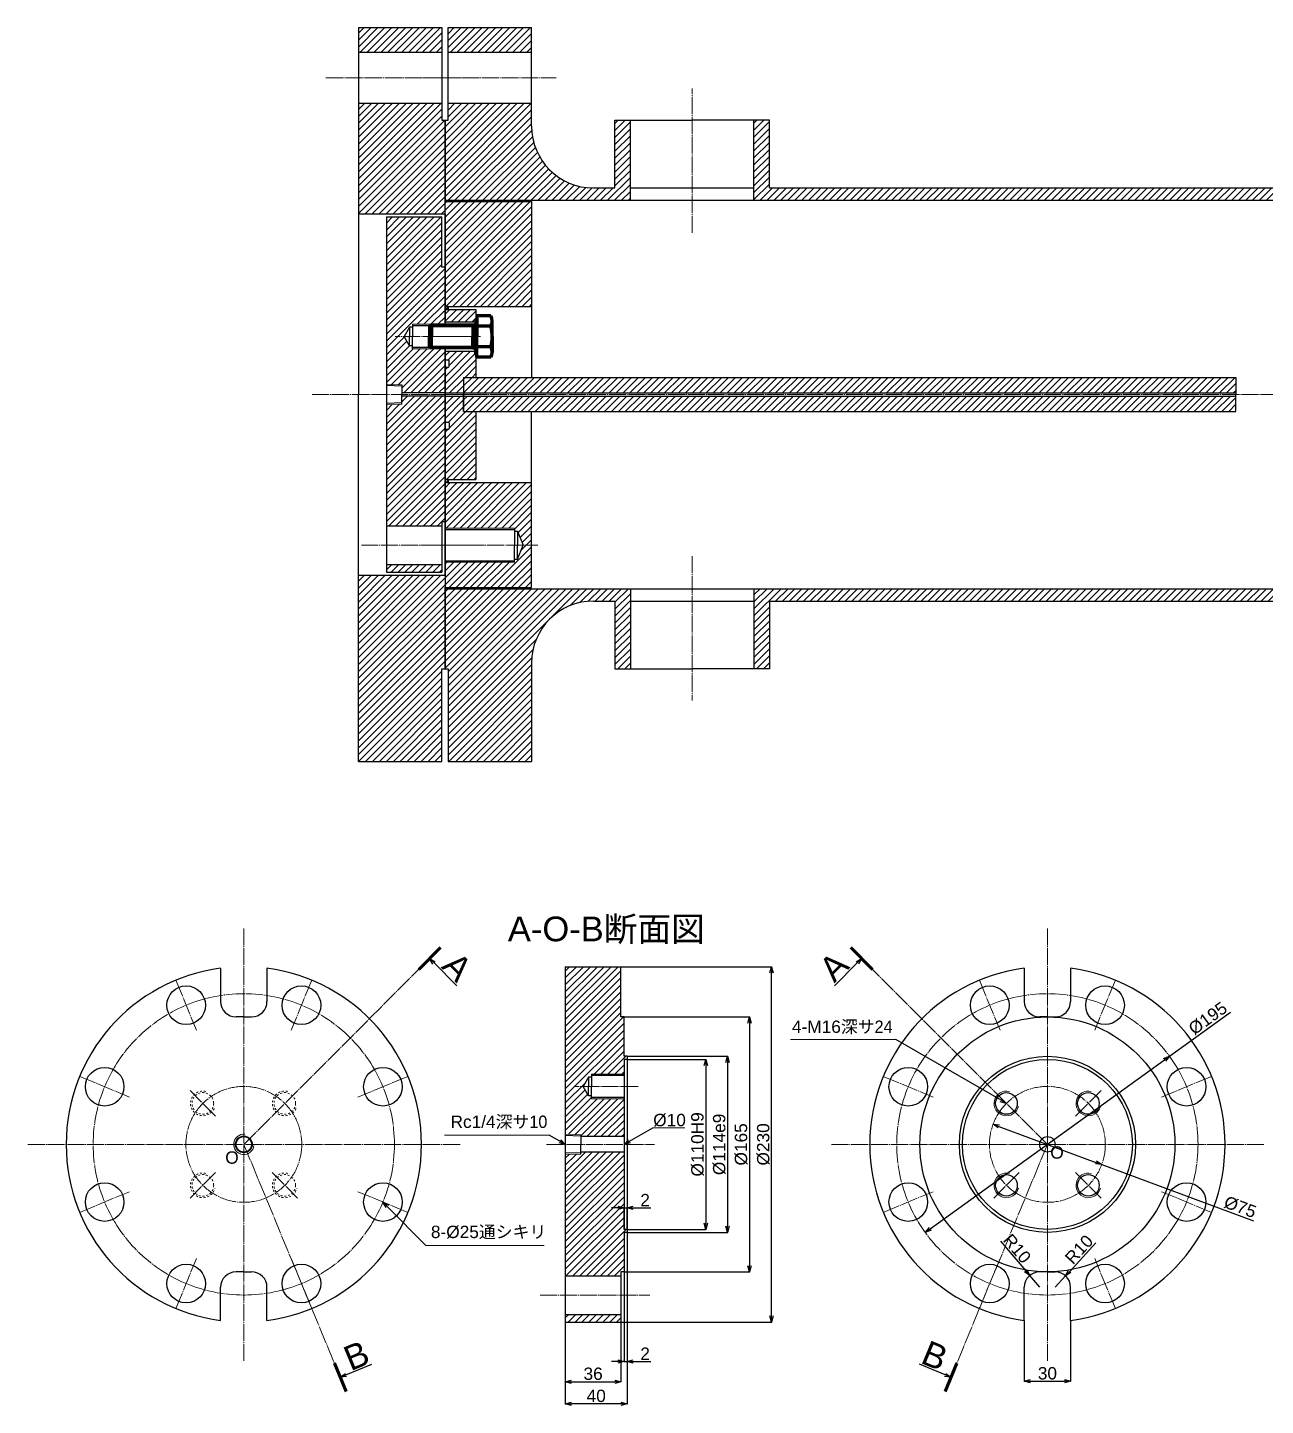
# Model space of a CAD drawing. Header units: millimetres. Extents: x -101 to 1677, y -1075 to 773.
# Drawn here: x -101 to 701, y -119 to 773 of the extents above; entities that cross this region are included whole.
import ezdxf

# ---------------------------------------------------------------- set-up
doc = ezdxf.new("R2010")
doc.units = ezdxf.units.MM
doc.linetypes.add('JIS_02_1.2', pattern=[2.5, 1.25, -1.25])
doc.linetypes.add('JIS_08_11', pattern=[12.8, 11, -0.6, 0.6, -0.6])
for name, color, linetype, lineweight in [('ACR Hatch', 7, 'Continuous', 13), ('ACR_BODY OUTER', 7, 'Continuous', 30), ('ACR_CENTER', 2, 'JIS_08_11', 13), ('CHAN BODY OUTER', 7, 'Continuous', 30), ('CHAN Hatch', 7, 'Continuous', 13), ('Cster BODY OUTER', 7, 'Continuous', 30), ('Cster Center', 2, 'JIS_08_11', 13), ('Cster Hatch', 7, 'Continuous', 13), ('M30_Body_Inner', 7, 'Continuous', 25), ('M30_Body_Outer', 7, 'Continuous', 70), ('M30_Dim', 7, 'Continuous', 25), ('micel', 7, 'Continuous', 60), ('SUS Hatch', 7, 'Continuous', 13), ('SUS_BODY inner', 7, 'Continuous', 13), ('SUS_BODY OUTER', 7, 'Continuous', 30), ('SUS_CENTER', 2, 'JIS_08_11', 13), ('SUS_Dim', 7, 'Continuous', 13), ('SUS_Hidden', 7, 'JIS_02_1.2', 13), ('UPFlange BODY inner', 7, 'Continuous', 13), ('UPFlange BODY OUTER', 7, 'Continuous', 30), ('UPFlange Center', 2, 'JIS_08_11', 13), ('UPFlange Hatch', 7, 'Continuous', 13)]:
    doc.layers.add(name, color=color, linetype=linetype, lineweight=lineweight)
doc.styles.add('JIS Mechanical', font='arial.ttf', dxfattribs={"height": 8})
doc.styles.get("Standard").update_dxf_attribs({"font": 'arial.ttf'})
doc.dimstyles.new('JIS Mechanical', dxfattribs={"dimtxt": 8, "dimasz": 4, "dimexe": 0.18, "dimexo": 0, "dimgap": 1, "dimtad": 1, "dimdec": 4, "dimdsep": 46, "dimtxsty": 'Standard', "dimblk": 'OPEN30', "dimcen": 0.09, "dimadec": 0, "dimazin": 2, "dimtfac": 1, "dimtdec": 4, "dimtmove": 0, "dimatfit": 3, "dimfxl": 1, "dimtolj": 1, "dimtzin": 0, "dimarcsym": 0})
doc.dimstyles.new('JIS Mechanical ONE ARROW', dxfattribs={"dimtxt": 8, "dimasz": 4, "dimexe": 0, "dimexo": 0, "dimgap": 1, "dimtad": 1, "dimdec": 4, "dimzin": 0, "dimdsep": 46, "dimtxsty": 'Standard', "dimblk": 'OPEN30', "dimcen": 0.09, "dimsd2": 1, "dimadec": 0, "dimazin": 0, "dimtfac": 1, "dimtdec": 4, "dimtofl": 0, "dimtmove": 0, "dimatfit": 3, "dimfxl": 1, "dimtolj": 1, "dimtzin": 0, "dimarcsym": 0})

# ---------------------------------------------------------------- blocks, each defined once
blk = doc.blocks.new('_Open30')
at = {"color": 0, "linetype": 'ByBlock', "lineweight": -2}
for p, q in [((-1, 0.27), (0, 0)), ((0, 0), (-1, -0.27)), ((0, 0), (-1, 0))]:
    blk.add_line(p, q, dxfattribs=at)
blk = doc.blocks.new('*D3')
at = {"layer": 'Defpoints', "color": 0, "transparency": 16777216}
for p in [(228.45, 61.02), (228.45, 61.02), (247.53, 50)]:
    blk.add_point(p, dxfattribs=at)
at = {"layer": 'SUS_Dim', "color": 0, "lineweight": -2, "transparency": 16777216}
blk.add_line((244.06, 52), (237.12, 56.01), dxfattribs=at)
at = {"layer": 'SUS_Dim', "color": 0, "lineweight": -2, "transparency": 16777216, "xscale": 4, "yscale": 4, "zscale": 4, "rotation": 330.0000000000001}
blk.add_blockref('_Open30', (247.53, 50), dxfattribs=at)
blk = doc.blocks.new('*D4')
at = {"layer": 'Defpoints', "color": 0, "transparency": 16777216}
for p in [(304.61, 61.02), (304.61, 61.02), (285.53, 50)]:
    blk.add_point(p, dxfattribs=at)
at = {"layer": 'SUS_Dim', "color": 0, "lineweight": -2, "transparency": 16777216}
blk.add_line((288.99, 52), (304.23, 60.8), dxfattribs=at)
at = {"layer": 'SUS_Dim', "color": 0, "lineweight": -2, "transparency": 16777216, "xscale": 4, "yscale": 4, "zscale": 4, "rotation": 210}
blk.add_blockref('_Open30', (285.53, 50), dxfattribs=at)
blk = doc.blocks.new('*D5')
at = {"layer": 'Defpoints', "color": 0, "transparency": 16777216}
for p in [(287.53, 107), (287.53, -7), (352.57, -7)]:
    blk.add_point(p, dxfattribs=at)
at = {"layer": 'SUS_Dim', "color": 0, "lineweight": -2, "transparency": 16777216}
for p, q in [((287.53, 107), (352.75, 107)), ((352.57, 103), (352.57, -3)), ((287.53, -7), (352.75, -7))]:
    blk.add_line(p, q, dxfattribs=at)
at = {"layer": 'SUS_Dim', "color": 0, "lineweight": -2, "transparency": 16777216, "xscale": 4, "yscale": 4, "zscale": 4}
for p, rotation in [((352.57, 107), 90), ((352.57, -7), 270)]:
    blk.add_blockref('_Open30', p, dxfattribs=dict(at, rotation=rotation))
at = {"layer": 'SUS_Dim', "color": 0, "transparency": 16777216, "insert": (347.27, 50), "char_height": 8, "attachment_point": 5, "rotation": 90}
blk.add_mtext('\\A1;%%C114e9', dxfattribs=at)
blk = doc.blocks.new('*D6')
at = {"layer": 'Defpoints', "color": 0, "transparency": 16777216}
for p in [(285.53, 132.5), (285.53, -32.5), (366.7, -32.5)]:
    blk.add_point(p, dxfattribs=at)
at = {"layer": 'SUS_Dim', "color": 0, "lineweight": -2, "transparency": 16777216}
for p, q in [((285.53, 132.5), (366.88, 132.5)), ((366.7, 128.5), (366.7, -28.5)), ((285.53, -32.5), (366.88, -32.5))]:
    blk.add_line(p, q, dxfattribs=at)
at = {"layer": 'SUS_Dim', "color": 0, "lineweight": -2, "transparency": 16777216, "xscale": 4, "yscale": 4, "zscale": 4}
for p, rotation in [((366.7, 132.5), 90), ((366.7, -32.5), 270)]:
    blk.add_blockref('_Open30', p, dxfattribs=dict(at, rotation=rotation))
at = {"layer": 'SUS_Dim', "color": 0, "transparency": 16777216, "insert": (361.39, 50), "char_height": 8, "attachment_point": 5, "rotation": 90}
blk.add_mtext('\\A1;%%C165', dxfattribs=at)
blk = doc.blocks.new('*D7')
at = {"layer": 'Defpoints', "color": 0, "transparency": 16777216}
for p in [(283.53, 165), (381.06, 165), (283.53, -65)]:
    blk.add_point(p, dxfattribs=at)
at = {"layer": 'SUS_Dim', "color": 0, "lineweight": -2, "transparency": 16777216}
for p, q in [((283.53, 165), (381.24, 165)), ((381.06, -61), (381.06, 161)), ((283.53, -65), (381.24, -65))]:
    blk.add_line(p, q, dxfattribs=at)
at = {"layer": 'SUS_Dim', "color": 0, "lineweight": -2, "transparency": 16777216, "xscale": 4, "yscale": 4, "zscale": 4}
for p, rotation in [((381.06, 165), 90), ((381.06, -65), 270)]:
    blk.add_blockref('_Open30', p, dxfattribs=dict(at, rotation=rotation))
at = {"layer": 'SUS_Dim', "color": 0, "transparency": 16777216, "insert": (375.76, 50), "char_height": 8, "attachment_point": 5, "rotation": 90}
blk.add_mtext('\\A1;%%C230', dxfattribs=at)
blk = doc.blocks.new('*D10')
at = {"layer": 'Defpoints', "color": 0, "transparency": 16777216}
for p in [(94.88, -103.64), (94.88, -103.64), (101.85, -100.75)]:
    blk.add_point(p, dxfattribs=at)
at = {"layer": 'SUS_Dim', "color": 0, "lineweight": -2, "transparency": 16777216}
blk.add_line((105.55, -99.22), (122.25, -92.3), dxfattribs=at)
at = {"layer": 'SUS_Dim', "color": 0, "lineweight": -2, "transparency": 16777216, "xscale": 4, "yscale": 4, "zscale": 4, "rotation": 202.4999999999999}
blk.add_blockref('_Open30', (101.85, -100.75), dxfattribs=at)
at = {"layer": 'SUS_Dim', "color": 0, "transparency": 16777216, "insert": (112.3, -86.68), "char_height": 8, "attachment_point": 5, "rotation": 22.5}
blk.add_mtext('\\A1;{\\H2x;B}', dxfattribs=at)
blk = doc.blocks.new('*D12')
at = {"layer": 'Defpoints', "color": 0, "transparency": 16777216}
for p in [(638.65, 107.09), (638.65, 107.09), (480.58, -7.09)]:
    blk.add_point(p, dxfattribs=at)
at = {"layer": 'SUS_Dim', "color": 0, "lineweight": -2, "transparency": 16777216}
for p, q in [((638.65, 107.09), (678.12, 135.61)), ((638.65, 107.09), (638.75, 106.95)), ((483.82, -4.75), (635.41, 104.75)), ((480.58, -7.09), (480.68, -7.24))]:
    blk.add_line(p, q, dxfattribs=at)
at = {"layer": 'SUS_Dim', "color": 0, "lineweight": -2, "transparency": 16777216, "xscale": 4, "yscale": 4, "zscale": 4}
for p, rotation in [((638.65, 107.09), 35.84337346693896), ((480.58, -7.09), 215.8433734669389)]:
    blk.add_blockref('_Open30', p, dxfattribs=dict(at, rotation=rotation))
at = {"layer": 'SUS_Dim', "color": 0, "transparency": 16777216, "insert": (663.49, 131.58), "char_height": 8, "attachment_point": 5, "rotation": 35.84337}
blk.add_mtext('\\A1;%%C195', dxfattribs=at)
blk = doc.blocks.new('*D13')
at = {"layer": 'Defpoints', "color": 0, "transparency": 16777216}
for p in [(544.61, -64.02), (574.61, -64.02), (574.61, -103.28)]:
    blk.add_point(p, dxfattribs=at)
at = {"layer": 'SUS_Dim', "color": 0, "lineweight": -2, "transparency": 16777216}
for p, q in [((544.61, -64.02), (544.61, -103.46)), ((574.61, -64.02), (574.61, -103.46)), ((548.61, -103.28), (570.61, -103.28))]:
    blk.add_line(p, q, dxfattribs=at)
at = {"layer": 'SUS_Dim', "color": 0, "lineweight": -2, "transparency": 16777216, "xscale": 4, "yscale": 4, "zscale": 4, "rotation": 180}
blk.add_blockref('_Open30', (544.61, -103.28), dxfattribs=at)
at = {"layer": 'SUS_Dim', "color": 0, "lineweight": -2, "transparency": 16777216, "xscale": 4, "yscale": 4, "zscale": 4}
blk.add_blockref('_Open30', (574.61, -103.28), dxfattribs=at)
at = {"layer": 'SUS_Dim', "color": 0, "transparency": 16777216, "insert": (559.61, -98.19), "char_height": 8, "attachment_point": 5}
blk.add_mtext('\\A1;30', dxfattribs=at)
blk = doc.blocks.new('*D14')
at = {"layer": 'Defpoints', "color": 0, "transparency": 16777216}
for p in [(571.37, -35.13), (564.61, -42.5)]:
    blk.add_point(p, dxfattribs=at)
at = {"layer": 'SUS_Dim', "color": 0, "lineweight": -2, "transparency": 16777216}
for p, q in [((591.01, -13.67), (574.07, -32.18)), ((564.61, -42.5), (571.37, -35.13))]:
    blk.add_line(p, q, dxfattribs=at)
at = {"layer": 'SUS_Dim', "color": 0, "lineweight": -2, "transparency": 16777216, "xscale": 4, "yscale": 4, "zscale": 4, "rotation": 227.5162813843645}
blk.add_blockref('_Open30', (571.37, -35.13), dxfattribs=at)
at = {"layer": 'SUS_Dim', "color": 0, "transparency": 16777216, "insert": (580.14, -18.02), "char_height": 8, "attachment_point": 5, "rotation": 47.51628}
blk.add_mtext('\\A1;R10', dxfattribs=at)
blk = doc.blocks.new('*D15')
at = {"layer": 'Defpoints', "color": 0, "transparency": 16777216}
for p in [(548.14, -34.88), (554.61, -42.5)]:
    blk.add_point(p, dxfattribs=at)
at = {"layer": 'SUS_Dim', "color": 0, "lineweight": -2, "transparency": 16777216}
for p, q in [((529.29, -12.72), (545.54, -31.83)), ((554.61, -42.5), (548.14, -34.88))]:
    blk.add_line(p, q, dxfattribs=at)
at = {"layer": 'SUS_Dim', "color": 0, "lineweight": -2, "transparency": 16777216, "xscale": 4, "yscale": 4, "zscale": 4, "rotation": 310.3721878553387}
blk.add_blockref('_Open30', (548.14, -34.88), dxfattribs=at)
at = {"layer": 'SUS_Dim', "color": 0, "transparency": 16777216, "insert": (540, -17.46), "char_height": 8, "attachment_point": 5, "rotation": 310.37219}
blk.add_mtext('\\A1;R10', dxfattribs=at)
blk = doc.blocks.new('*D16')
at = {"layer": 'Defpoints', "color": 0, "transparency": 16777216}
for p in [(524.45, 63.02), (524.45, 63.02), (594.78, 36.98)]:
    blk.add_point(p, dxfattribs=at)
at = {"layer": 'SUS_Dim', "color": 0, "lineweight": -2, "transparency": 16777216}
for p, q in [((524.45, 63.02), (524.39, 62.86)), ((528.2, 61.64), (591.03, 38.36)), ((594.78, 36.98), (594.72, 36.81)), ((594.78, 36.98), (692.98, 0.6))]:
    blk.add_line(p, q, dxfattribs=at)
at = {"layer": 'SUS_Dim', "color": 0, "lineweight": -2, "transparency": 16777216, "xscale": 4, "yscale": 4, "zscale": 4}
for p, rotation in [((524.45, 63.02), 159.6761750796238), ((594.78, 36.98), 339.6761750796238)]:
    blk.add_blockref('_Open30', p, dxfattribs=dict(at, rotation=rotation))
at = {"layer": 'SUS_Dim', "color": 0, "transparency": 16777216, "insert": (684.41, 9.44), "char_height": 8, "attachment_point": 5, "rotation": 339.67618}
blk.add_mtext('\\A1;%%C75', dxfattribs=at)
blk = doc.blocks.new('*D26')
at = {"layer": 'Defpoints', "color": 0, "transparency": 16777216}
for p in [(287.53, 105), (287.53, -5), (338.46, -5)]:
    blk.add_point(p, dxfattribs=at)
at = {"layer": 'SUS_Dim', "color": 0, "lineweight": -2, "transparency": 16777216}
for p, q in [((287.53, 105), (338.64, 105)), ((338.46, 101), (338.46, -1)), ((287.53, -5), (338.64, -5))]:
    blk.add_line(p, q, dxfattribs=at)
at = {"layer": 'SUS_Dim', "color": 0, "lineweight": -2, "transparency": 16777216, "xscale": 4, "yscale": 4, "zscale": 4}
for p, rotation in [((338.46, 105), 90), ((338.46, -5), 270)]:
    blk.add_blockref('_Open30', p, dxfattribs=dict(at, rotation=rotation))
at = {"layer": 'SUS_Dim', "color": 0, "transparency": 16777216, "insert": (333.15, 50), "char_height": 8, "attachment_point": 5, "rotation": 90}
blk.add_mtext('\\A1;%%C110H9', dxfattribs=at)
blk = doc.blocks.new('*D27')
at = {"layer": 'Defpoints', "color": 0, "transparency": 16777216}
for p in [(287.53, -7), (247.53, -65), (247.53, -117.89)]:
    blk.add_point(p, dxfattribs=at)
at = {"layer": 'SUS_Dim', "color": 0, "lineweight": -2, "transparency": 16777216}
for p, q in [((287.53, -7), (287.53, -118.07)), ((247.53, -65), (247.53, -118.07)), ((283.53, -117.89), (251.53, -117.89))]:
    blk.add_line(p, q, dxfattribs=at)
at = {"layer": 'SUS_Dim', "color": 0, "lineweight": -2, "transparency": 16777216, "xscale": 4, "yscale": 4, "zscale": 4, "rotation": 180}
blk.add_blockref('_Open30', (247.53, -117.89), dxfattribs=at)
at = {"layer": 'SUS_Dim', "color": 0, "lineweight": -2, "transparency": 16777216, "xscale": 4, "yscale": 4, "zscale": 4}
blk.add_blockref('_Open30', (287.53, -117.89), dxfattribs=at)
at = {"layer": 'SUS_Dim', "color": 0, "transparency": 16777216, "insert": (267.53, -112.81), "char_height": 8, "attachment_point": 5}
blk.add_mtext('\\A1;40', dxfattribs=at)
blk = doc.blocks.new('*D28')
at = {"layer": 'Defpoints', "color": 0, "transparency": 16777216}
for p in [(247.53, -65), (283.53, -65), (283.53, -103.59)]:
    blk.add_point(p, dxfattribs=at)
at = {"layer": 'SUS_Dim', "color": 0, "lineweight": -2, "transparency": 16777216}
for p, q in [((247.53, -65), (247.53, -103.77)), ((283.53, -65), (283.53, -103.77)), ((251.53, -103.59), (279.53, -103.59))]:
    blk.add_line(p, q, dxfattribs=at)
at = {"layer": 'SUS_Dim', "color": 0, "lineweight": -2, "transparency": 16777216, "xscale": 4, "yscale": 4, "zscale": 4, "rotation": 180}
blk.add_blockref('_Open30', (247.53, -103.59), dxfattribs=at)
at = {"layer": 'SUS_Dim', "color": 0, "lineweight": -2, "transparency": 16777216, "xscale": 4, "yscale": 4, "zscale": 4}
blk.add_blockref('_Open30', (283.53, -103.59), dxfattribs=at)
at = {"layer": 'SUS_Dim', "color": 0, "transparency": 16777216, "insert": (265.53, -98.5), "char_height": 8, "attachment_point": 5}
blk.add_mtext('\\A1;36', dxfattribs=at)
blk = doc.blocks.new('*D29')
at = {"layer": 'Defpoints', "color": 0, "transparency": 16777216}
for p in [(287.53, -7), (285.53, -32.5), (287.53, -90.49)]:
    blk.add_point(p, dxfattribs=at)
at = {"layer": 'SUS_Dim', "color": 0, "lineweight": -2, "transparency": 16777216}
for p, q in [((287.53, -7), (287.53, -90.67)), ((285.53, -32.5), (285.53, -90.67)), ((281.53, -90.49), (277.53, -90.49)), ((285.53, -90.49), (287.53, -90.49)), ((291.53, -90.49), (302.83, -90.49))]:
    blk.add_line(p, q, dxfattribs=at)
at = {"layer": 'SUS_Dim', "color": 0, "lineweight": -2, "transparency": 16777216, "xscale": 4, "yscale": 4, "zscale": 4}
blk.add_blockref('_Open30', (285.53, -90.49), dxfattribs=at)
at = {"layer": 'SUS_Dim', "color": 0, "lineweight": -2, "transparency": 16777216, "xscale": 4, "yscale": 4, "zscale": 4, "rotation": 180}
blk.add_blockref('_Open30', (287.53, -90.49), dxfattribs=at)
at = {"layer": 'SUS_Dim', "color": 0, "transparency": 16777216, "insert": (299.18, -85.47), "char_height": 8, "attachment_point": 5}
blk.add_mtext('\\A1;2', dxfattribs=at)
blk = doc.blocks.new('*D30')
at = {"layer": 'Defpoints', "color": 0, "transparency": 16777216}
for p in [(287.53, 8.92), (285.53, -5), (287.53, -5)]:
    blk.add_point(p, dxfattribs=at)
at = {"layer": 'SUS_Dim', "color": 0, "lineweight": -2, "transparency": 16777216}
for p, q in [((281.53, 8.92), (277.53, 8.92)), ((285.53, -5), (285.53, 9.1)), ((285.53, 8.92), (287.53, 8.92)), ((287.53, -5), (287.53, 9.1)), ((291.53, 8.92), (302.83, 8.92))]:
    blk.add_line(p, q, dxfattribs=at)
at = {"layer": 'SUS_Dim', "color": 0, "lineweight": -2, "transparency": 16777216, "xscale": 4, "yscale": 4, "zscale": 4}
blk.add_blockref('_Open30', (285.53, 8.92), dxfattribs=at)
at = {"layer": 'SUS_Dim', "color": 0, "lineweight": -2, "transparency": 16777216, "xscale": 4, "yscale": 4, "zscale": 4, "rotation": 180}
blk.add_blockref('_Open30', (287.53, 8.92), dxfattribs=at)
at = {"layer": 'SUS_Dim', "color": 0, "transparency": 16777216, "insert": (299.18, 13.94), "char_height": 8, "attachment_point": 5}
blk.add_mtext('\\A1;2', dxfattribs=at)
blk = doc.blocks.new('*D32')
at = {"layer": 'Defpoints', "color": 0, "transparency": 16777216}
for p in [(129.49, 12.69), (146.42, -4.44), (146.42, -4.44)]:
    blk.add_point(p, dxfattribs=at)
at = {"layer": 'SUS_Dim', "color": 0, "lineweight": -2, "transparency": 16777216}
blk.add_line((132.3, 9.84), (157.24, -15.39), dxfattribs=at)
at = {"layer": 'SUS_Dim', "color": 0, "lineweight": -2, "transparency": 16777216, "xscale": 4, "yscale": 4, "zscale": 4, "rotation": 134.6656930719426}
blk.add_blockref('_Open30', (129.49, 12.69), dxfattribs=at)
blk = doc.blocks.new('*D34')
at = {"layer": 'Defpoints', "color": 0, "transparency": 16777216}
for p in [(439.32, 170.29), (442.95, 173.91), (442.95, 173.91)]:
    blk.add_point(p, dxfattribs=at)
at = {"layer": 'SUS_Dim', "color": 0, "lineweight": -2, "transparency": 16777216}
blk.add_line((436.5, 167.46), (421.69, 152.65), dxfattribs=at)
at = {"layer": 'SUS_Dim', "color": 0, "lineweight": -2, "transparency": 16777216, "xscale": 4, "yscale": 4, "zscale": 4, "rotation": 45}
blk.add_blockref('_Open30', (439.32, 170.29), dxfattribs=at)
at = {"layer": 'SUS_Dim', "color": 0, "transparency": 16777216, "insert": (421.31, 165.01), "char_height": 8, "attachment_point": 5, "rotation": 45}
blk.add_mtext('\\A1;{\\H2x;A}', dxfattribs=at)
blk = doc.blocks.new('*D35')
at = {"layer": 'Defpoints', "color": 0, "transparency": 16777216}
for p in [(497.17, -100.75), (504.14, -103.64), (504.14, -103.64)]:
    blk.add_point(p, dxfattribs=at)
at = {"layer": 'SUS_Dim', "color": 0, "lineweight": -2, "transparency": 16777216}
blk.add_line((493.48, -99.22), (476.77, -92.3), dxfattribs=at)
at = {"layer": 'SUS_Dim', "color": 0, "lineweight": -2, "transparency": 16777216, "xscale": 4, "yscale": 4, "zscale": 4, "rotation": 337.5000000000001}
blk.add_blockref('_Open30', (497.17, -100.75), dxfattribs=at)
at = {"layer": 'SUS_Dim', "color": 0, "transparency": 16777216, "insert": (486.72, -86.68), "char_height": 8, "attachment_point": 5, "rotation": 337.5}
blk.add_mtext('\\A1;{\\H2x;B}', dxfattribs=at)
blk = doc.blocks.new('*D36')
at = {"layer": 'Defpoints', "color": 0, "transparency": 16777216}
for p in [(453.94, 122.22), (453.94, 122.22), (533.1, 76.52)]:
    blk.add_point(p, dxfattribs=at)
at = {"layer": 'SUS_Dim', "color": 0, "lineweight": -2, "transparency": 16777216}
blk.add_line((529.63, 78.52), (461.39, 117.92), dxfattribs=at)
at = {"layer": 'SUS_Dim', "color": 0, "lineweight": -2, "transparency": 16777216, "xscale": 4, "yscale": 4, "zscale": 4, "rotation": 330.0000000000001}
blk.add_blockref('_Open30', (533.1, 76.52), dxfattribs=at)
blk = doc.blocks.new('*D46')
at = {"layer": 'Defpoints', "color": 0, "transparency": 16777216}
for p in [(156.07, 173.91), (156.07, 173.91), (159.7, 170.29)]:
    blk.add_point(p, dxfattribs=at)
at = {"layer": 'SUS_Dim', "color": 0, "lineweight": -2, "transparency": 16777216}
blk.add_line((162.53, 167.46), (177.33, 152.65), dxfattribs=at)
at = {"layer": 'SUS_Dim', "color": 0, "lineweight": -2, "transparency": 16777216, "xscale": 4, "yscale": 4, "zscale": 4, "rotation": 134.9999999999986}
blk.add_blockref('_Open30', (159.7, 170.29), dxfattribs=at)
at = {"layer": 'SUS_Dim', "color": 0, "transparency": 16777216, "insert": (177.71, 165.01), "char_height": 8, "attachment_point": 5, "rotation": 315}
blk.add_mtext('\\A1;{\\H2x;A}', dxfattribs=at)
blk = doc.blocks.new('全ねじM16x30_0')
at = {"layer": 'M30_Body_Inner'}
for p, q in [((0, 8), (28.8, 8)), ((28.8, 8), (30, 7)), ((0, -8), (28.8, -8)), ((28.8, -8), (30, -7))]:
    blk.add_line(p, q, dxfattribs=at)
at = {"layer": 'M30_Body_Outer'}
for p, q in [((-10.5, 0), (-10.5, 10.25)), ((-9.72, 13.38), (-0.5, 13.38)), ((-0.5, 13.38), (-0.5, 0)), ((0, 11.25), (-0.5, 11.75)), ((0, 11.25), (0, 0)), ((-10.5, 0), (-10.5, -10.25)), ((-9.61, 6.69), (-0.5, 6.69)), ((-0.5, -13.38), (-0.5, 0)), ((2, 7), (0, 8)), ((0, -11.25), (0, 0)), ((2, 8), (2, 0)), ((2, 7), (30, 7)), ((2, -8), (2, 0)), ((28.8, 8), (28.8, 0)), ((28.8, -8), (28.8, 0)), ((30, 7), (30, 0)), ((30, -7), (30, 0)), ((-9.61, -6.69), (-0.5, -6.69)), ((2, -7), (0, -8)), ((2, -7), (30, -7)), ((-9.72, -13.38), (-0.5, -13.38)), ((0, -11.25), (-0.5, -11.75))]:
    blk.add_line(p, q, dxfattribs=at)
for centre, radius, start, end in [((-3.39, 10.13), 7.11, 152.85359, 208.99264), ((15.08, 0), 25.58, 164.84384, 195.15616), ((-3.39, -10.13), 7.11, 151.00736, 207.14641)]:
    blk.add_arc(centre, radius, start, end, dxfattribs=at)

msp = doc.modelspace()

# ---------------------------------------------------------------- hatches: boundary and pattern name
at = {"layer": 'ACR Hatch'}
h = msp.add_hatch(dxfattribs=at)
h.set_pattern_fill('ANSI31', color=256)
h.paths.add_polyline_path([(189.67284, 590.34834), (169.67284, 590.34834), (169.67284, 582.34834), (189.67284, 582.34834), (189.67284, 584.09834)])
h.paths.add_polyline_path([(189.67284, 563.34834), (169.67284, 563.34834), (169.67284, 557.98934), (169.81384, 557.84834), (171.87284, 557.84834, -0.414213562), (172.37284, 557.34834), (172.37284, 553.64834, -0.414213562), (171.87284, 553.14834), (169.81384, 553.14834), (169.67284, 553.00734), (169.67284, 536.34834), (181.67284, 536.34834), (181.67284, 546.34834), (189.67284, 546.34834)])
h.paths.add_polyline_path([(189.67284, 524.34834), (181.67284, 524.34834), (181.67284, 534.34834), (169.67284, 534.34834), (169.67284, 517.68934), (169.81384, 517.54834), (171.87284, 517.54834, -0.414213562), (172.37284, 517.04834), (172.37284, 513.34834, -0.414213562), (171.87284, 512.84834), (169.81384, 512.84834), (169.67284, 512.70734), (169.67284, 480.34834), (171.67284, 480.34834), (189.67284, 480.34834)])
at = {"layer": 'CHAN Hatch'}
h = msp.add_hatch(dxfattribs=at)
h.set_pattern_fill('ANSI31', color=256)
h.paths.add_polyline_path([(329.67284, 546.34834), (181.67284, 546.34834), (181.67284, 536.34834), (329.67284, 536.34834)])
h.paths.add_polyline_path([(681.67284, 546.34834), (329.67284, 546.34834), (329.67284, 536.34834), (681.67284, 536.34834)])
h.paths.add_polyline_path([(681.67284, 534.34834), (329.67284, 534.34834), (329.67284, 524.34834), (681.67284, 524.34834)])
h.paths.add_polyline_path([(329.67284, 534.34834), (181.67284, 534.34834), (181.67284, 524.34834), (329.67284, 524.34834)])
at = {"layer": 'Cster Hatch'}
h = msp.add_hatch(dxfattribs=at)
h.set_pattern_fill('ANSI31', color=256)
h.paths.add_polyline_path([(225.67284, 709.04834), (225.67284, 723.84834), (171.67284, 723.84834), (171.67284, 712.84834), (169.67284, 712.84834), (169.67284, 661.04834), (289.67284, 661.04834), (289.67284, 712.84834), (279.67284, 712.84834), (279.67284, 669.04834), (265.67284, 669.04834, -0.414213562)])
h.paths.add_polyline_path([(225.67284, 772.84834), (171.67284, 772.84834), (171.67284, 756.84834), (225.67284, 756.84834)])
h = msp.add_hatch(dxfattribs=at)
h.set_pattern_fill('ANSI31', color=256)
h.paths.add_polyline_path([(1171.67284, 669.04834), (379.67284, 669.04834), (379.67284, 712.84834), (369.67284, 712.84834), (369.67284, 661.04834), (1134.67284, 661.04834), (1134.67284, 535.34834), (1171.67284, 535.34834)])
h = msp.add_hatch(dxfattribs=at)
h.set_pattern_fill('ANSI31', color=256)
h.paths.add_polyline_path([(1171.67284, 535.34834), (1134.67284, 535.34834), (1134.67284, 409.64834), (369.67284, 409.64834), (369.67284, 357.84834), (379.67284, 357.84834), (379.67284, 401.64834), (1171.67284, 401.64834)])
h = msp.add_hatch(dxfattribs=at)
h.set_pattern_fill('ANSI31', color=256)
h.paths.add_polyline_path([(265.67284, 401.64834), (279.67284, 401.64834), (279.67284, 357.84834), (289.67284, 357.84834), (289.67284, 409.64834), (169.67284, 409.64834), (169.67284, 357.84834), (171.67284, 357.84834), (171.67284, 297.84834), (225.67284, 297.84834), (225.67284, 361.64834, -0.414213562)])
at = {"layer": 'SUS Hatch'}
h = msp.add_hatch(dxfattribs=at)
h.set_pattern_fill('ANSI31', color=256)
h.set_pattern_definition([(45, (-127.7634, 144.382), (-2.245064, 2.245064), [])])
h.paths.add_polyline_path([(169.67284, 617.84834), (167.67284, 617.84834), (167.67284, 650.34834), (131.67284, 650.34834), (131.67284, 541.92684), (141.67284, 541.61434), (141.67284, 536.34834), (169.67284, 536.34834), (169.67284, 564.84834), (160.87284, 564.84834), (148.67284, 564.84834), (148.67284, 566.84834), (146.67284, 566.84834), (143.20874, 572.84834), (146.67284, 578.84834), (148.67284, 578.84834), (148.67284, 580.84834), (169.67284, 580.84834), (169.67284, 590.34834), (171.67284, 590.34834), (171.67284, 592.34834), (169.67284, 592.34834)])
h.paths.add_polyline_path([(171.67284, 480.34834), (169.67284, 480.34834), (169.67284, 534.34834), (141.67284, 534.34834), (141.67284, 529.08234), (131.67284, 528.76984), (131.67284, 450.34834), (167.67284, 450.34834), (167.67284, 452.84834), (169.67284, 452.84834), (169.67284, 478.34834), (171.67284, 478.34834)])
h.paths.add_polyline_path([(167.67284, 425.34834), (131.67284, 425.34834), (131.67284, 420.34834), (167.67284, 420.34834)])
h = msp.add_hatch(dxfattribs=at)
h.set_pattern_fill('ANSI31', color=256)
h.paths.add_polyline_path([(283.52738, 132.5), (283.52738, 165), (247.52738, 165), (247.52738, 56.5785), (257.52738, 56.266), (257.52738, 55), (285.52738, 55), (285.52738, 79.5), (264.52738, 79.5), (264.52738, 81.5), (262.52738, 81.5), (259.06328, 87.5), (262.52738, 93.5), (264.52738, 93.5), (264.52738, 95.5), (285.52738, 95.5), (285.52738, 105), (287.52738, 105), (287.52738, 107), (285.52738, 107), (285.52738, 132.5)])
h.paths.add_polyline_path([(247.52738, -35), (283.52738, -35), (283.52738, -32.5), (285.52738, -32.5), (285.52738, -7), (287.52738, -7), (287.52738, -5), (285.52738, -5), (285.52738, 45), (257.52738, 45), (257.52738, 43.734), (247.52738, 43.4215)])
h.paths.add_polyline_path([(283.52738, -65), (283.52738, -60), (247.52738, -60), (247.52738, -65)])
at = {"layer": 'UPFlange Hatch'}
h = msp.add_hatch(dxfattribs=at)
h.set_pattern_fill('ANSI31', color=256)
h.paths.add_polyline_path([(169.67284, 410.34834), (225.67284, 410.34834), (225.67284, 437.84834), (220.13694, 437.84834), (216.67284, 428.84834), (214.67284, 428.84834), (214.67284, 426.84834), (169.67284, 426.84834), (169.67284, 418.34834), (113.67284, 418.34834), (113.67284, 297.84834), (167.67284, 297.84834), (167.67284, 357.84834), (169.67284, 357.84834)])
h.paths.add_polyline_path([(225.67284, 478.34834), (169.67284, 478.34834), (169.67284, 448.84834), (214.67284, 448.84834), (214.67284, 446.84834), (216.67284, 446.84834), (220.13694, 437.84834), (225.67284, 437.84834)])
h.paths.add_polyline_path([(169.67284, 712.84834), (167.67284, 712.84834), (167.67284, 723.84834), (113.67284, 723.84834), (113.67284, 652.34834), (169.67284, 652.34834), (169.67284, 592.34834), (225.67284, 592.34834), (225.67284, 660.34834), (169.67284, 660.34834)])
h.paths.add_polyline_path([(167.67284, 772.84834), (113.67284, 772.84834), (113.67284, 756.84834), (167.67284, 756.84834)])

# ---------------------------------------------------------------- linework, layer by layer
at = {"layer": 'ACR_BODY OUTER'}
for p, q in [((169.67284, 590.34834), (189.67284, 590.34834)), ((169.67284, 580.84834), (169.67284, 590.34834)), ((189.67284, 590.34834), (189.67284, 546.34834)), ((169.67284, 582.34834), (189.67284, 582.34834)), ((169.67284, 480.34834), (169.67284, 564.84834)), ((169.67284, 563.34834), (189.67284, 563.34834)), ((169.67284, 557.98934), (169.81384, 557.84834)), ((169.67284, 553.00734), (169.81384, 553.14834)), ((169.81384, 557.84834), (171.87284, 557.84834)), ((169.81384, 557.84834), (169.81384, 553.14834)), ((169.81384, 553.14834), (171.87284, 553.14834)), ((172.37284, 553.64834), (172.37284, 557.34834)), ((181.67284, 546.34834), (181.67284, 524.34834)), ((181.67284, 546.34834), (189.67284, 546.34834)), ((169.67284, 517.68934), (169.81384, 517.54834)), ((169.81384, 517.54834), (171.87284, 517.54834)), ((169.81384, 512.84834), (169.81384, 517.54834)), ((181.67284, 524.34834), (189.67284, 524.34834)), ((189.67284, 524.34834), (189.67284, 480.34834)), ((169.67284, 512.70734), (169.81384, 512.84834)), ((169.81384, 512.84834), (171.87284, 512.84834)), ((172.37284, 517.04834), (172.37284, 513.34834)), ((169.67284, 480.34834), (189.67284, 480.34834))]:
    msp.add_line(p, q, dxfattribs=at)
for centre, start, end in [((171.87284, 557.34834), 0, 90), ((171.87284, 553.64834), 270, 0), ((171.87284, 517.04834), 0, 90), ((171.87284, 513.34834), 270, 0)]:
    msp.add_arc(centre, 0.5, start, end, dxfattribs=at)
at = {"layer": 'ACR_CENTER'}
for p, q in [((178.89994, 572.84834), (137.46865, 572.84834)), ((163.36717, 572.84834), (192.51572, 572.84834)), ((163.36717, 535.34834), (192.51572, 535.34834)), ((294.75448, 87.5), (253.32318, 87.5))]:
    msp.add_line(p, q, dxfattribs=at)
at = {"layer": 'CHAN BODY OUTER'}
for p, q in [((171.67284, 756.84834), (225.67284, 756.84834)), ((171.67284, 723.84834), (225.67284, 723.84834)), ((181.67284, 546.34834), (681.67284, 546.34834)), ((181.67284, 546.34834), (181.67284, 535.34834)), ((681.67284, 546.34834), (681.67284, 535.34834)), ((169.67284, 536.34834), (681.67284, 536.34834)), ((181.67284, 524.34834), (181.67284, 535.34834)), ((681.67284, 524.34834), (681.67284, 535.34834)), ((169.67284, 534.34834), (681.67284, 534.34834)), ((181.67284, 524.34834), (681.67284, 524.34834))]:
    msp.add_line(p, q, dxfattribs=at)
at = {"layer": 'Cster BODY OUTER'}
for p, q in [((171.67284, 772.84834), (225.67284, 772.84834)), ((171.67284, 712.84834), (171.67284, 772.84834)), ((225.67284, 709.04834), (225.67284, 772.84834)), ((169.67284, 712.84834), (171.67284, 712.84834)), ((169.67284, 580.84834), (169.67284, 712.84834)), ((279.67284, 669.04834), (279.67284, 712.84834)), ((279.67284, 712.84834), (329.67284, 712.84834)), ((289.67284, 661.04834), (289.67284, 712.84834)), ((379.67284, 712.84834), (329.67284, 712.84834)), ((369.67284, 661.04834), (369.67284, 712.84834)), ((379.67284, 669.04834), (379.67284, 712.84834)), ((265.67284, 669.04834), (279.67284, 669.04834)), ((289.67284, 669.04834), (369.67284, 669.04834)), ((379.67284, 669.04834), (1171.67284, 669.04834)), ((169.67284, 661.04834), (1134.67284, 661.04834)), ((169.67284, 535.34834), (169.67284, 564.84834)), ((169.67284, 535.34834), (169.67284, 357.84834)), ((169.67284, 409.64834), (1134.67284, 409.64834)), ((265.67284, 401.64834), (279.67284, 401.64834)), ((279.67284, 401.64834), (279.67284, 357.84834)), ((289.67284, 409.64834), (289.67284, 357.84834)), ((289.67284, 401.64834), (369.67284, 401.64834)), ((369.67284, 409.64834), (369.67284, 357.84834)), ((379.67284, 401.64834), (1171.67284, 401.64834)), ((379.67284, 401.64834), (379.67284, 357.84834)), ((169.67284, 357.84834), (171.67284, 357.84834)), ((171.67284, 357.84834), (171.67284, 297.84834)), ((225.67284, 361.64834), (225.67284, 297.84834)), ((279.67284, 357.84834), (329.67284, 357.84834)), ((379.67284, 357.84834), (329.67284, 357.84834)), ((171.67284, 297.84834), (225.67284, 297.84834))]:
    msp.add_line(p, q, dxfattribs=at)
for centre, start, end in [((265.67284, 709.04834), 180, 270), ((265.67284, 361.64834), 90, 180)]:
    msp.add_arc(centre, 40, start, end, dxfattribs=at)
at = {"layer": 'Cster Center'}
for p, q in [((155.05841, 740.34834), (241.67351, 740.34834)), ((329.67284, 640.05152), (329.67284, 733.34148)), ((83.64853, 535.34834), (1187.16497, 535.34834)), ((329.67284, 430.64516), (329.67284, 337.3552))]:
    msp.add_line(p, q, dxfattribs=at)
at = {"layer": 'micel'}
for p, q in [((166.76825, 177.35978), (152.62612, 163.21764)), ((432.25331, 177.35978), (446.39545, 163.21764)), ((105.67761, -109.98784), (98.02394, -91.51025)), ((493.34395, -109.98784), (500.99762, -91.51025))]:
    msp.add_line(p, q, dxfattribs=at)
at = {"layer": 'SUS_BODY inner'}
for p, q in [((169.67284, 580.84834), (148.67284, 580.84834)), ((169.67284, 564.84834), (148.67284, 564.84834)), ((141.67284, 541.61434), (131.67284, 541.92684)), ((141.67284, 529.08234), (131.67284, 528.76984)), ((285.52738, 95.5), (264.52738, 95.5)), ((285.52738, 79.5), (264.52738, 79.5)), ((257.52738, 56.266), (247.52738, 56.5785)), ((257.52738, 43.734), (247.52738, 43.4215))]:
    msp.add_line(p, q, dxfattribs=at)
for centre, radius, start, end in [((533.09658, 76.5165), 8, 76.20708342, 346.20708342), ((586.12959, 76.5165), 8, 76.20708342, 346.20708342), ((39.40848, 50), 6.5785, 83.76986922, 353.76986922), ((533.09658, 23.4835), 8, 76.20708342, 346.20708342), ((586.12959, 23.4835), 8, 76.20708342, 346.20708342)]:
    msp.add_arc(centre, radius, start, end, dxfattribs=at)
at = {"layer": 'SUS_BODY OUTER'}
for p, q in [((131.67284, 650.34834), (131.67284, 420.34834)), ((131.67284, 650.34834), (167.67284, 650.34834)), ((167.67284, 617.84834), (167.67284, 650.34834)), ((169.67284, 617.84834), (167.67284, 617.84834)), ((169.67284, 592.34834), (169.67284, 617.84834)), ((171.67284, 592.34834), (169.67284, 592.34834)), ((169.67284, 590.34834), (169.67284, 580.84834)), ((171.67284, 590.34834), (169.67284, 590.34834)), ((171.67284, 592.34834), (171.67284, 590.34834)), ((148.67284, 580.84834), (148.67284, 572.84834)), ((169.67284, 579.90114), (148.67284, 579.90114)), ((146.67284, 578.84834), (143.20874, 572.84834)), ((146.67284, 566.84834), (143.20874, 572.84834)), ((146.67284, 578.84834), (146.67284, 572.84834)), ((148.67284, 578.84834), (146.67284, 578.84834)), ((146.67284, 566.84834), (146.67284, 572.84834)), ((148.67284, 564.84834), (148.67284, 572.84834)), ((148.67284, 566.84834), (146.67284, 566.84834)), ((169.67284, 565.79554), (148.67284, 565.79554)), ((169.67284, 564.84834), (169.67284, 480.34834)), ((141.67284, 540.75834), (131.67284, 541.07084)), ((141.67284, 541.61434), (141.67284, 535.34834)), ((169.67284, 536.34834), (141.67284, 536.34834)), ((141.67284, 529.08234), (141.67284, 535.34834)), ((141.67284, 529.93834), (131.67284, 529.62584)), ((169.67284, 534.34834), (141.67284, 534.34834)), ((171.67284, 480.34834), (169.67284, 480.34834)), ((171.67284, 478.34834), (169.67284, 478.34834)), ((169.67284, 478.34834), (169.67284, 452.84834)), ((171.67284, 480.34834), (171.67284, 478.34834)), ((131.67284, 450.34834), (167.67284, 450.34834)), ((169.67284, 452.84834), (167.67284, 452.84834)), ((167.67284, 452.84834), (167.67284, 420.34834)), ((131.67284, 425.34834), (167.67284, 425.34834)), ((131.67284, 420.34834), (167.67284, 420.34834)), ((131.67284, 420.34834), (167.67284, 420.34834)), ((24.40848, 164.01754), (24.40848, 142.5)), ((54.40848, 164.01754), (54.40848, 142.5)), ((247.52738, 165), (247.52738, -65)), ((247.52738, 165), (283.52738, 165)), ((283.52738, 132.5), (283.52738, 165)), ((544.61309, 164.01754), (544.61309, 142.5)), ((574.61309, 164.01754), (574.61309, 142.5)), ((39.40848, 132.5), (34.40848, 132.5)), ((39.40848, 132.5), (44.40848, 132.5)), ((285.52738, 132.5), (283.52738, 132.5)), ((285.52738, 107), (285.52738, 132.5)), ((559.61309, 132.5), (554.61309, 132.5)), ((559.61309, 132.5), (564.61309, 132.5)), ((287.52738, 107), (285.52738, 107)), ((285.52738, 105), (285.52738, -5)), ((287.52738, 105), (285.52738, 105)), ((287.52738, 107), (287.52738, 105)), ((287.52738, 105), (287.52738, -5)), ((262.52738, 93.5), (259.06328, 87.5)), ((262.52738, 93.5), (262.52738, 87.5)), ((264.52738, 93.5), (262.52738, 93.5)), ((264.52738, 95.5), (264.52738, 87.5)), ((285.52738, 94.5528), (264.52738, 94.5528)), ((262.52738, 81.5), (259.06328, 87.5)), ((262.52738, 81.5), (262.52738, 87.5)), ((264.52738, 81.5), (262.52738, 81.5)), ((264.52738, 79.5), (264.52738, 87.5)), ((285.52738, 80.4472), (264.52738, 80.4472)), ((257.52738, 55.41), (247.52738, 55.7225)), ((257.52738, 56.266), (257.52738, 50)), ((285.52738, 55), (257.52738, 55)), ((257.52738, 43.734), (257.52738, 50)), ((285.52738, 45), (257.52738, 45)), ((257.52738, 44.59), (247.52738, 44.2775)), ((287.52738, -5), (285.52738, -5)), ((287.52738, -7), (285.52738, -7)), ((285.52738, -7), (285.52738, -32.5)), ((287.52738, -5), (287.52738, -7)), ((39.40848, -32.5), (34.40848, -32.5)), ((39.40848, -32.5), (44.40848, -32.5)), ((247.52738, -35), (283.52738, -35)), ((285.52738, -32.5), (283.52738, -32.5)), ((283.52738, -32.5), (283.52738, -65)), ((559.61309, -32.5), (554.61309, -32.5)), ((559.61309, -32.5), (564.61309, -32.5)), ((24.40848, -64.01754), (24.40848, -42.5)), ((54.40848, -64.01754), (54.40848, -42.5)), ((544.61309, -64.01754), (544.61309, -42.5)), ((574.61309, -64.01754), (574.61309, -42.5)), ((247.52738, -60), (283.52738, -60)), ((247.52738, -65), (283.52738, -65)), ((247.52738, -65), (283.52738, -65))]:
    msp.add_line(p, q, dxfattribs=at)
for centre, radius in [((2.09684, 140.07825), 12.5), ((76.72011, 140.07825), 12.5), ((522.30145, 140.07825), 12.5), ((596.92472, 140.07825), 12.5), ((559.61309, 50), 82.5), ((-50.66978, 87.31163), 12.5), ((129.48673, 87.31163), 12.5), ((469.53483, 87.31163), 12.5), ((559.61309, 50), 57), ((559.61309, 50), 55), ((649.69134, 87.31163), 12.5), ((533.09658, 76.5165), 7), ((586.12959, 76.5165), 7), ((39.40848, 50), 5.41), ((39.40848, 50), 5), ((559.61309, 50), 5), ((533.09658, 23.4835), 7), ((586.12959, 23.4835), 7), ((-50.66978, 12.68837), 12.5), ((129.48673, 12.68837), 12.5), ((469.53483, 12.68837), 12.5), ((649.69134, 12.68837), 12.5), ((2.09684, -40.07825), 12.5), ((76.72011, -40.07825), 12.5), ((522.30145, -40.07825), 12.5), ((596.92472, -40.07825), 12.5)]:
    msp.add_circle(centre, radius, dxfattribs=at)
for centre, radius, start, end in [((39.40848, 50), 115, 97.49471745, 262.50528255), ((39.40848, 50), 115, 277.49471745, 82.50528255), ((559.61309, 50), 115, 97.49471745, 262.50528255), ((559.61309, 50), 115, 277.49471745, 82.50528255), ((34.40848, 142.5), 10, 180, 270), ((44.40848, 142.5), 10, 270, 0), ((554.61309, 142.5), 10, 180, 270), ((564.61309, 142.5), 10, 270, 0), ((34.40848, -42.5), 10, 90, 180), ((44.40848, -42.5), 10, 0, 90), ((554.61309, -42.5), 10, 90, 180), ((564.61309, -42.5), 10, 0, 90)]:
    msp.add_arc(centre, radius, start, end, dxfattribs=at)
at = {"layer": 'SUS_CENTER'}
for p, q in [((115.48568, 437.84834), (186.31218, 437.84834)), ((39.40848, -90), (39.40848, 190)), ((559.61309, -90), (559.61309, 190)), ((39.40848, 50), (159.69719, 170.28871)), ((559.61309, 50), (439.32438, 170.28871)), ((-4.60012, 156.24615), (8.7938, 123.91036)), ((83.41707, 156.24615), (70.02315, 123.91036)), ((515.60449, 156.24615), (528.99841, 123.91036)), ((603.62168, 156.24615), (590.22776, 123.91036)), ((-66.83767, 94.00859), (-34.50189, 80.61467)), ((145.65462, 94.00859), (113.31884, 80.61467)), ((453.36694, 94.00859), (485.70273, 80.61467)), ((665.85923, 94.00859), (633.52345, 80.61467)), ((21.15174, 68.25674), (4.63221, 84.77627)), ((577.86983, 68.25674), (594.38936, 84.77627)), ((179.40848, 50), (-100.59152, 50)), ((39.40848, 50), (101.85078, -100.74905)), ((235.42872, 50), (305.24519, 50)), ((699.61309, 50), (419.61309, 50)), ((559.61309, 50), (497.17079, -100.74905)), ((21.15174, 31.74326), (4.63221, 15.22373)), ((57.66521, 31.74326), (74.18475, 15.22373)), ((541.35635, 31.74326), (524.83682, 15.22373)), ((577.86983, 31.74326), (594.38936, 15.22373)), ((-66.83767, 5.99141), (-34.50189, 19.38533)), ((145.65462, 5.99141), (113.31884, 19.38533)), ((453.36694, 5.99141), (485.70273, 19.38533)), ((665.85923, 5.99141), (633.52345, 19.38533)), ((-4.60012, -56.24615), (8.7938, -23.91036)), ((83.41707, -56.24615), (70.02315, -23.91036)), ((515.60449, -56.24615), (528.99841, -23.91036)), ((603.62168, -56.24615), (590.22776, -23.91036)), ((231.34022, -47.5), (302.16672, -47.5))]:
    msp.add_line(p, q, dxfattribs=at)
for centre, radius in [((39.40848, 50), 97.5), ((559.61309, 50), 97.5), ((39.40848, 50), 37.5), ((559.61309, 50), 37.5)]:
    msp.add_circle(centre, radius, dxfattribs=at)
at = {"layer": 'SUS_Dim'}
for p, q in [((393.26478, 117.91619), (461.39023, 117.91619)), ((237.12096, 56.00815), (169.39015, 56.00815)), ((304.22847, 60.79708), (324.93727, 60.79708)), ((157.23735, -15.38799), (233.91492, -15.38799))]:
    msp.add_line(p, q, dxfattribs=at)
at = {"layer": 'SUS_Hidden'}
for centre in [(12.89197, 76.5165), (65.92498, 76.5165), (12.89197, 23.4835), (65.92498, 23.4835)]:
    msp.add_circle(centre, 7, dxfattribs=at)
for centre in [(12.89197, 76.5165), (65.92498, 76.5165), (12.89197, 23.4835), (65.92498, 23.4835)]:
    msp.add_arc(centre, 8, 76.20708342, 346.20708342, dxfattribs=at)
at = {"layer": 'UPFlange BODY inner'}
for p, q in [((169.67284, 448.84834), (214.67284, 448.84834)), ((169.67284, 426.84834), (214.67284, 426.84834))]:
    msp.add_line(p, q, dxfattribs=at)
at = {"layer": 'UPFlange BODY OUTER'}
for p, q in [((113.67284, 772.84834), (167.67284, 772.84834)), ((113.67284, 772.84834), (113.67284, 535.34834)), ((167.67284, 772.84834), (167.67284, 712.84834)), ((113.67284, 756.84834), (167.67284, 756.84834)), ((113.67284, 723.84834), (167.67284, 723.84834)), ((167.67284, 712.84834), (169.67284, 712.84834)), ((169.67284, 712.84834), (169.67284, 660.34834)), ((169.67284, 660.34834), (225.67284, 660.34834)), ((225.67284, 660.34834), (225.67284, 546.34834)), ((113.67284, 652.34834), (169.67284, 652.34834)), ((169.67284, 652.34834), (169.67284, 580.84834)), ((169.67284, 592.34834), (225.67284, 592.34834)), ((169.67284, 564.84834), (169.67284, 535.34834)), ((113.67284, 297.84834), (113.67284, 535.34834)), ((169.67284, 418.34834), (169.67284, 535.34834)), ((225.67284, 410.34834), (225.67284, 524.34834)), ((169.67284, 478.34834), (225.67284, 478.34834)), ((169.67284, 447.90114), (214.67284, 447.90114)), ((214.67284, 448.84834), (214.67284, 437.84834)), ((214.67284, 446.84834), (216.67284, 446.84834)), ((216.67284, 446.84834), (220.13694, 437.84834)), ((216.67284, 446.84834), (216.67284, 437.84834)), ((214.67284, 426.84834), (214.67284, 437.84834)), ((216.67284, 428.84834), (220.13694, 437.84834)), ((216.67284, 428.84834), (216.67284, 437.84834)), ((214.67284, 428.84834), (216.67284, 428.84834)), ((169.67284, 427.79554), (214.67284, 427.79554)), ((113.67284, 418.34834), (169.67284, 418.34834)), ((169.67284, 410.34834), (225.67284, 410.34834)), ((169.67284, 357.84834), (169.67284, 410.34834)), ((167.67284, 357.84834), (169.67284, 357.84834)), ((167.67284, 297.84834), (167.67284, 357.84834)), ((113.67284, 297.84834), (167.67284, 297.84834))]:
    msp.add_line(p, q, dxfattribs=at)
at = {"layer": 'UPFlange Center'}
for p, q in [((92.44122, 740.34834), (187.03646, 740.34834)), ((158.30878, 437.84834), (229.73954, 437.84834))]:
    msp.add_line(p, q, dxfattribs=at)

# ---------------------------------------------------------------- block references
at = {"layer": 'M30_Dim', "rotation": 180}
msp.add_blockref('全ねじM16x30_0', (189.67284, 572.84834), dxfattribs=at)

# ---------------------------------------------------------------- texts
at = {"layer": 'SUS_Dim', "insert": (210.334, 197.45947), "char_height": 16, "attachment_point": 1}
msp.add_mtext_dynamic_manual_height_columns('A-O-B{\\fMS PGothic|b0|i0|c128|p50;断面図}', width=221.836558, gutter_width=12.5, heights=[0], dxfattribs=at)
at = {"layer": 'SUS_Dim', "char_height": 8, "style": 'JIS Mechanical'}
for s, width, gutter_width, insert, attachment_point in [('4-M16{\\fMS PGothic|b0|i0|c128|p50;深サ24}', 117.301573, 12.5, (394.22791, 130.15179), 1), ('Rc1/4{\\fMS PGothic|b0|i0|c128|p50;深サ10}', 95.467012, 12.5, (235.89417, 68.64785), 3), ('%%C10', 25.9229992, 12.5, (304.43791, 69.766), 1), ('O', 24.2991491, 40, (27.39018, 45.49484), 1), ('O', 24.2991491, 40, (561.48055, 48.75329), 1), ('8-%%C25{\\fMS PGothic|b0|i0|c128|p50;通シキリ}', 117.301573, 12.5, (160.52337, -2.63105), 1)]:
    msp.add_mtext_dynamic_manual_height_columns(s, width=width, gutter_width=gutter_width, heights=[0], dxfattribs=dict(at, insert=insert, attachment_point=attachment_point))

# ---------------------------------------------------------------- dimensions: what is measured, and where the dimension line sits
at = {"layer": 'SUS_Dim'}
for p1, p2, text, picture, middle in [((159.69719, 170.28871), (156.07403, 173.91186), '{\\H2x;A}', '*D46', (177.70767, 165.00615)), ((439.32438, 170.28871), (442.94753, 173.91186), '{\\H2x;A}', '*D34', (421.3139, 165.00615)), ((247.52738, 50), (228.44659, 61.0163), ' ', '*D3', (237.98698, 55.50815)), ((101.85078, -100.74905), (94.87969, -103.63656), '{\\H2x;B}', '*D10', (112.30263, -86.67822)), ((497.17079, -100.74905), (504.14187, -103.63656), '{\\H2x;B}', '*D35', (486.71893, -86.67822))]:
    dim = msp.add_aligned_dim(p1=p1, p2=p2, distance=0, text=text, dimstyle='JIS Mechanical ONE ARROW', dxfattribs=at)
    dim.commit()
    dim.dimension.update_dxf_attribs({"geometry": picture, "text_midpoint": middle})
for base, p1, p2, text, picture, middle in [((381.06442, 165), (283.52738, -65), (283.52738, 165), '%%C<>', '*D7', (375.7561, 50)), ((366.6979, -32.5), (285.52738, 132.5), (285.52738, -32.5), '%%C<>', '*D6', (361.38958, 50)), ((352.57442, -7), (287.52738, 107), (287.52738, -7), '%%C<>e9', '*D5', (347.26609, 50)), ((338.45619, -5), (287.52738, 105), (287.52738, -5), '%%C<>H9', '*D26', (333.14787, 50))]:
    dim = msp.add_linear_dim(base=base, p1=p1, p2=p2, angle=90, text=text, dimstyle='JIS Mechanical', dxfattribs=at)
    dim.commit()
    dim.dimension.update_dxf_attribs({"geometry": picture, "text_midpoint": middle})
for base, p1, p2, angle, text, dimstyle, picture, middle in [((638.64861, 107.09322), (480.57756, -7.09322), (638.64861, 107.09322), 35.84337347, '%%C<>', 'JIS Mechanical', '*D12', (666.59416, 127.28036)), ((453.93978, 122.2177), (533.09658, 76.5165), (453.93978, 122.2177), 150, ' ', 'JIS Mechanical ONE ARROW', '*D36', (462.25626, 117.41619)), ((524.44767, 63.02471), (594.77851, 36.97529), (524.44767, 63.02471), 159.67617508, '%%C<>', 'JIS Mechanical', '*D16', (682.56232, 4.46157)), ((304.60817, 61.0163), (285.52738, 50), (304.60817, 61.0163), 30, ' ', 'JIS Mechanical ONE ARROW', '*D4', (303.36244, 60.29708)), ((146.4177, -4.44134), (129.48673, 12.68837), (146.4177, -4.44134), 314.66569307, ' ', 'JIS Mechanical ONE ARROW', '*D32', (156.53438, -14.67677))]:
    dim = msp.add_linear_dim(base=base, p1=p1, p2=p2, angle=angle, text=text, dimstyle=dimstyle, dxfattribs=at)
    dim.commit()
    dim.dimension.update_dxf_attribs({"geometry": picture, "text_midpoint": middle, "dimtype": 161})
for base, p1, p2, picture, middle in [((287.52738, 8.92288), (285.52738, -5), (287.52738, -5), '*D30', (299.17677, 13.93925)), ((247.52738, -117.89278), (287.52738, -7), (247.52738, -65), '*D27', (267.52738, -112.8082)), ((287.52738, -90.48748), (285.52738, -32.5), (287.52738, -7), '*D29', (299.17677, -85.4711)), ((283.52738, -103.58785), (247.52738, -65), (283.52738, -65), '*D28', (265.52738, -98.50053))]:
    dim = msp.add_linear_dim(base=base, p1=p1, p2=p2, dimstyle='JIS Mechanical', dxfattribs=at)
    dim.commit()
    dim.dimension.update_dxf_attribs({"geometry": picture, "text_midpoint": middle})
for center, mpoint, picture, middle in [((554.61309, -42.5), (548.13559, -34.88147), '*D15', (539.99719, -17.45988)), ((564.61309, -42.5), (571.3669, -35.12531), '*D14', (580.14166, -18.0154))]:
    dim = msp.add_radius_dim(center=center, mpoint=mpoint, dimstyle='JIS Mechanical', dxfattribs=at)
    dim.commit()
    dim.dimension.update_dxf_attribs({"geometry": picture, "text_midpoint": middle})
dim = msp.add_linear_dim(base=(574.61309, -103.27553), p1=(544.61309, -64.01754), p2=(574.61309, -64.01754), dimstyle='JIS Mechanical', dxfattribs=at)
dim.commit()
dim.dimension.update_dxf_attribs({"geometry": '*D13', "text_midpoint": (559.61309, -103.27553), "dimtype": 160})

doc.saveas('drawing.dxf')
